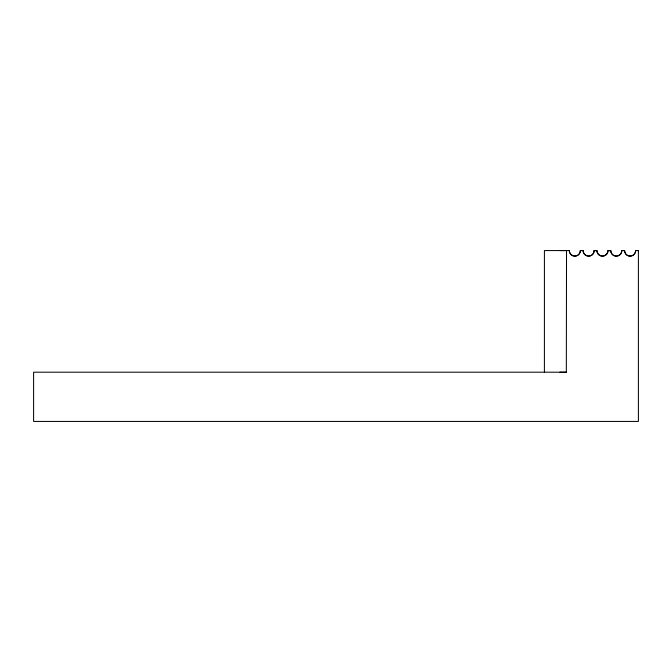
<?xml version="1.0" encoding="UTF-8"?>
<svg xmlns="http://www.w3.org/2000/svg" width="672" height="672" viewBox="0 0 672 672"><rect width="100%" height="100%" fill="white"/><g stroke="black" fill="none" stroke-linecap="round" stroke-linejoin="round"><path stroke-width="1.01" d="M544.404 372.196L544.421 250.572L569.293 250.572A5.527 5.527 0 0 0 574.82 256.099A5.527 5.527 0 0 0 580.356 250.572L583.12 250.572A5.527 5.527 0 0 0 588.647 256.099A5.527 5.527 0 0 0 594.166 250.589L596.938 250.572A5.527 5.527 0 0 0 602.465 256.099A5.527 5.527 0 0 0 607.992 250.58L610.756 250.589A5.527 5.527 0 0 0 616.283 256.116A5.527 5.527 0 0 0 621.81 250.589L624.574 250.58A5.527 5.527 0 0 0 630.101 256.108A5.527 5.527 0 0 0 635.628 250.58L638.4 250.572L638.4 421.428L33.6 421.428L33.6 372.196L566.328 372.196L566.53 250.58L559.969 250.572M594.174 250.572A5.527 5.527 0 0 1 588.647 256.099A5.527 5.527 0 0 1 583.111 250.589L583.12 250.572M594.166 250.589L596.929 250.58A5.527 5.527 0 0 0 602.465 256.108A5.527 5.527 0 0 0 607.992 250.572L610.756 250.572A5.527 5.527 0 0 0 616.283 256.099A5.527 5.527 0 0 0 621.818 250.572L624.582 250.572A5.527 5.527 0 0 0 630.109 256.099A5.527 5.527 0 0 0 635.636 250.572L638.4 250.572M559.952 372.196L566.328 372.196M583.111 250.589L580.348 250.58A5.527 5.527 0 0 1 574.82 256.108A5.527 5.527 0 0 1 569.293 250.58"/></g></svg>
